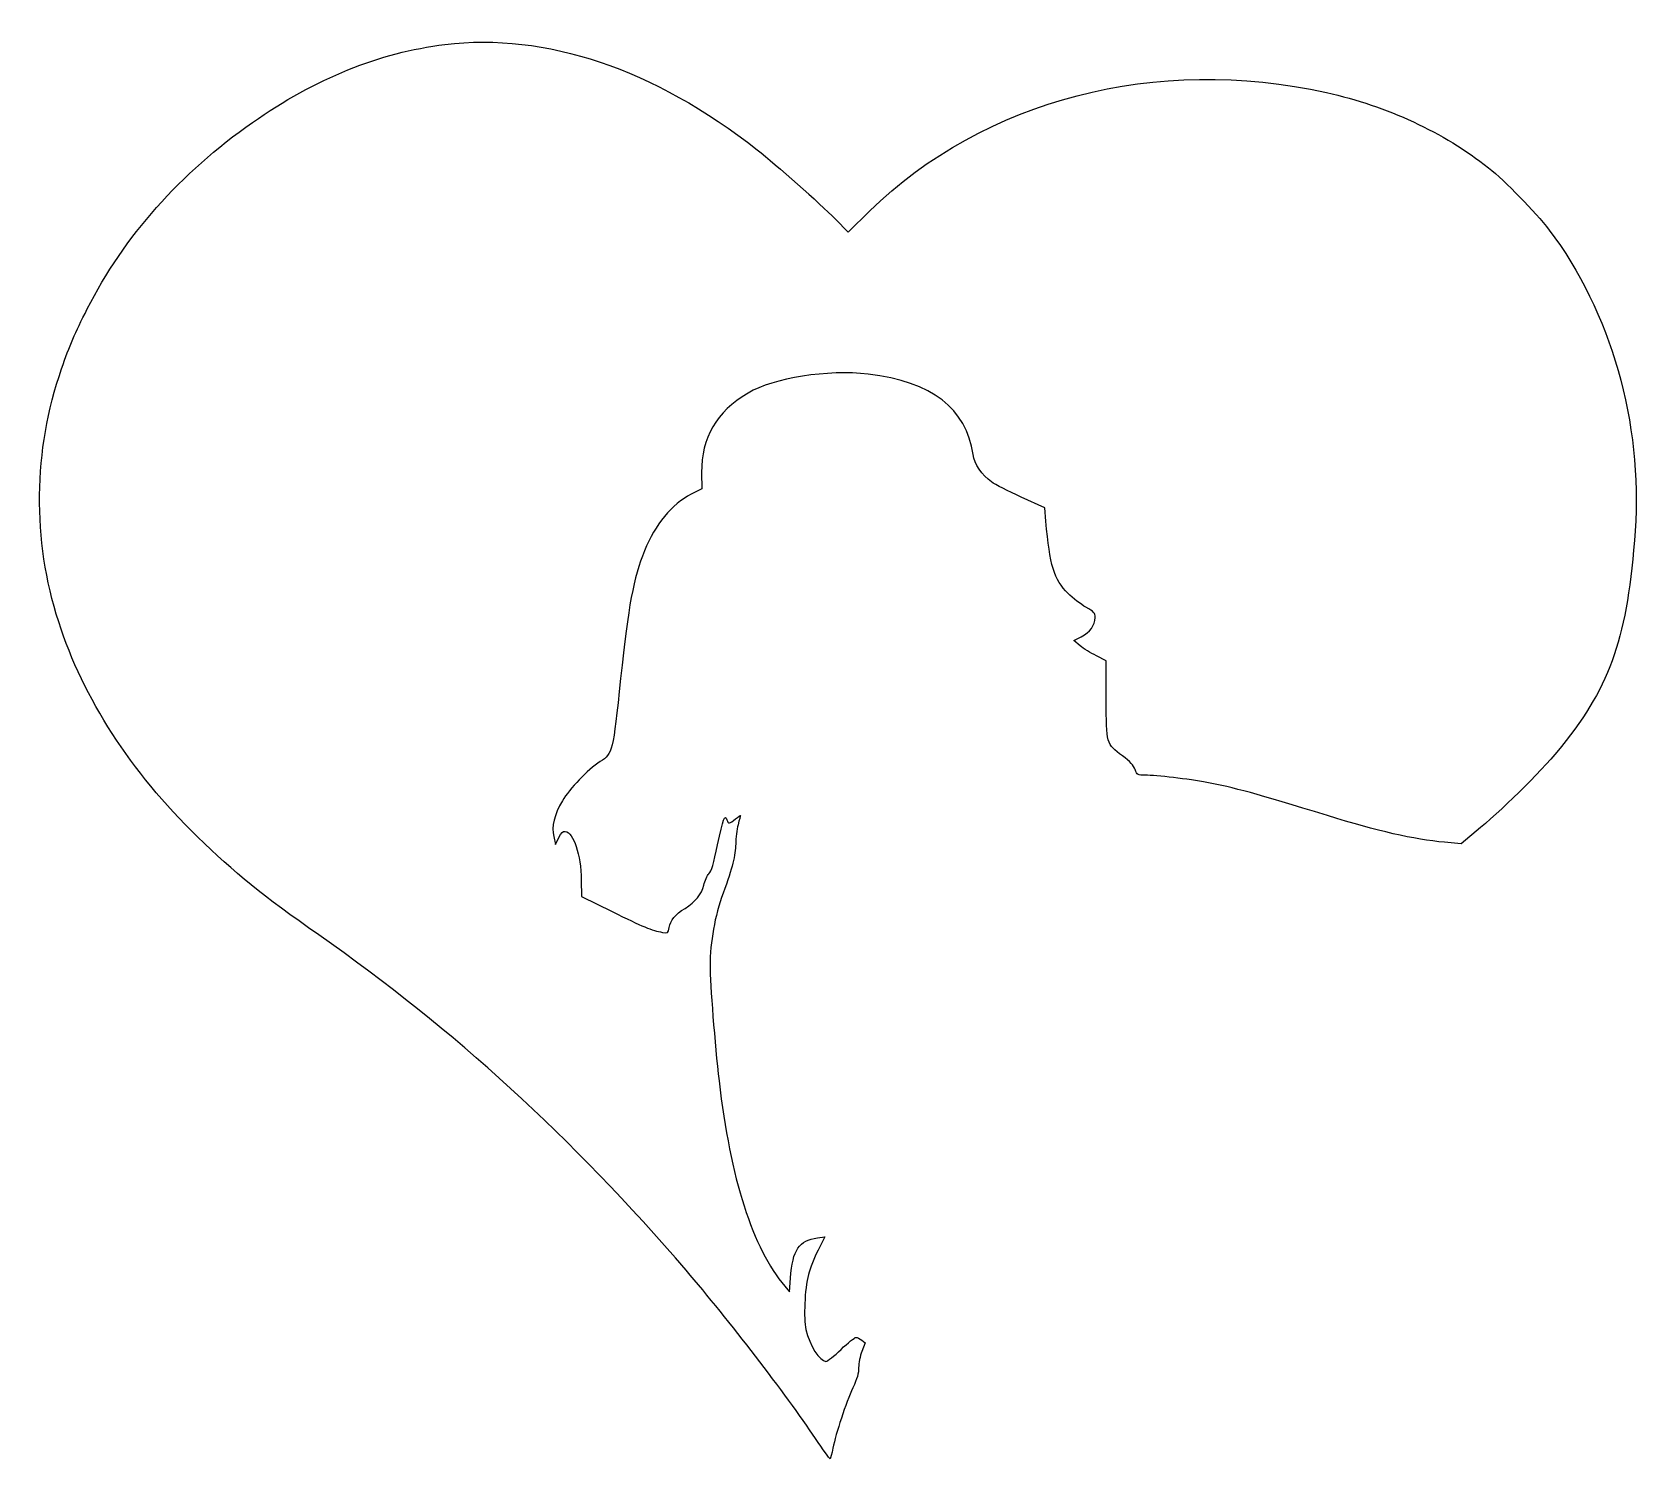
# Model space of a CAD drawing. Header units: centimetres. Extents: x -17.8 to 17.8, y -15.6 to 15.9.
import ezdxf

# ---------------------------------------------------------------- set-up
doc = ezdxf.new("R2010")
doc.units = ezdxf.units.CM
doc.header["$MEASUREMENT"] = 0
doc.layers.add('Layer 1', color=7, linetype='Continuous')

msp = doc.modelspace()

# ---------------------------------------------------------------- linework, layer by layer
at = {"layer": 'Layer 1'}
msp.add_open_spline([(-8.67833, 15.59278), (-10.12825, 15.41639), (-11.53936, 14.84489), (-12.9293, 13.87122), (-12.9293, 13.87122), (-14.52033, 12.75644), (-15.76916, 11.34533), (-16.57702, 9.7543), (-16.57702, 9.7543), (-16.85924, 9.20044), (-16.96155, 8.96408), (-17.14499, 8.43138), (-17.14499, 8.43138), (-17.77293, 6.61457), (-17.7941, 4.65666), (-17.20849, 2.83985), (-17.20849, 2.83985), (-16.65816, 1.13241), (-15.6351, -0.44804), (-14.14285, -1.90854), (-14.14285, -1.90854), (-13.32793, -2.70229), (-12.69999, -3.21029), (-11.46527, -4.0746), (-11.46527, -4.0746), (-8.45608, -6.18421), (-5.8808, -8.53724), (-3.35138, -11.48293), (-3.35138, -11.48293), (-2.41299, -12.57654), (-1.1571, -14.2099), (-0.49388, -15.19768), (-0.49388, -15.19768), (-0.32807, -15.4411), (-0.18344, -15.64218), (-0.17285, -15.64571), (-0.17285, -15.64571), (-0.16227, -15.64571), (-0.13404, -15.53988), (-0.10935, -15.40935), (-0.10935, -15.40935), (-0.04585, -15.08479), (0.1764, -14.41099), (0.33162, -14.07585), (0.33162, -14.07585), (0.42334, -13.88182), (0.45862, -13.75129), (0.45862, -13.63135), (0.45862, -13.63135), (0.45862, -13.5361), (0.49037, -13.37735), (0.52918, -13.27504), (0.52918, -13.27504), (0.52918, -13.27504), (0.59974, -13.08807), (0.59974, -13.08807), (0.59974, -13.08807), (0.59974, -13.08807), (0.52566, -13.0281), (0.52566, -13.0281), (0.52566, -13.0281), (0.48333, -12.99282), (0.42688, -12.9646), (0.39866, -12.9646), (0.39866, -12.9646), (0.37044, -12.9646), (0.22227, -13.08454), (0.07058, -13.22918), (0.07058, -13.22918), (-0.08111, -13.37382), (-0.23281, -13.49376), (-0.26456, -13.49376), (-0.26456, -13.49376), (-0.40214, -13.49376), (-0.62439, -13.14098), (-0.70553, -12.79173), (-0.70553, -12.79173), (-0.76197, -12.54479), (-0.73375, -11.90273), (-0.65261, -11.57465), (-0.65261, -11.57465), (-0.61733, -11.44412), (-0.52208, -11.20071), (-0.43742, -11.03843), (-0.43742, -11.03843), (-0.43742, -11.03843), (-0.28925, -10.74562), (-0.28925, -10.74562), (-0.28925, -10.74562), (-0.28925, -10.74562), (-0.45153, -10.76679), (-0.45153, -10.76679), (-0.45153, -10.76679), (-0.86075, -10.81971), (-0.99834, -11.02432), (-1.04772, -11.65579), (-1.04772, -11.65579), (-1.04772, -11.65579), (-1.06889, -11.95565), (-1.06889, -11.95565), (-1.06889, -11.95565), (-1.06889, -11.95565), (-1.1712, -11.83218), (-1.1712, -11.83218), (-1.1712, -11.83218), (-1.88028, -11.00315), (-2.3777, -9.45093), (-2.62464, -7.29899), (-2.62464, -7.29899), (-2.71989, -6.49818), (-2.8222, -5.1541), (-2.8222, -4.75193), (-2.8222, -4.75193), (-2.8222, -4.23335), (-2.71989, -3.65479), (-2.53645, -3.15385), (-2.53645, -3.15385), (-2.32478, -2.57529), (-2.26128, -2.32482), (-2.25776, -2.06377), (-2.25776, -2.06377), (-2.25776, -1.93677), (-2.23307, -1.74627), (-2.20484, -1.64044), (-2.20484, -1.64044), (-2.17662, -1.53461), (-2.15192, -1.43936), (-2.15192, -1.43583), (-2.15192, -1.43583), (-2.15192, -1.42877), (-2.20131, -1.46405), (-2.26128, -1.51344), (-2.26128, -1.51344), (-2.39181, -1.6228), (-2.42356, -1.62633), (-2.45178, -1.53108), (-2.45178, -1.53108), (-2.49411, -1.40055), (-2.53292, -1.50639), (-2.65639, -2.08494), (-2.65639, -2.08494), (-2.74106, -2.49416), (-2.79397, -2.67055), (-2.84689, -2.72347), (-2.84689, -2.72347), (-2.8857, -2.76228), (-2.93861, -2.87869), (-2.96331, -2.97747), (-2.96331, -2.97747), (-3.0127, -3.18208), (-3.14323, -3.34436), (-3.37606, -3.489), (-3.37606, -3.489), (-3.58773, -3.61953), (-3.70414, -3.75711), (-3.72884, -3.90881), (-3.72884, -3.90881), (-3.75001, -4.03934), (-3.75001, -4.03934), (-3.87701, -4.01817), (-3.87701, -4.01817), (-4.10984, -3.97584), (-4.3074, -3.8947), (-4.98826, -3.55956), (-4.98826, -3.55956), (-4.98826, -3.55956), (-5.66207, -3.22795), (-5.66207, -3.22795), (-5.66207, -3.22795), (-5.66207, -3.22795), (-5.66913, -2.86812), (-5.66913, -2.86812), (-5.66913, -2.86812), (-5.67619, -2.29662), (-5.83494, -1.81684), (-6.02191, -1.78862), (-6.02191, -1.78862), (-6.07483, -1.78156), (-6.1101, -1.81331), (-6.16302, -1.9262), (-6.16302, -1.9262), (-6.16302, -1.9262), (-6.23358, -2.07789), (-6.23358, -2.07789), (-6.23358, -2.07789), (-6.23358, -2.07789), (-6.27591, -1.9015), (-6.27591, -1.9015), (-6.27591, -1.9015), (-6.32883, -1.67925), (-6.26533, -1.42525), (-6.08188, -1.11128), (-6.08188, -1.11128), (-5.92666, -0.84317), (-5.52802, -0.43042), (-5.24932, -0.24697), (-5.24932, -0.24697), (-4.97415, -0.06705), (-4.97063, -0.04236), (-4.79776, 1.58747), (-4.79776, 1.58747), (-4.6249, 3.22436), (-4.51907, 3.79233), (-4.27212, 4.40969), (-4.27212, 4.40969), (-4.03929, 4.99177), (-3.66887, 5.4398), (-3.23848, 5.66205), (-3.23848, 5.66205), (-3.23848, 5.66205), (-3.00565, 5.78199), (-3.00565, 5.78199), (-3.00565, 5.78199), (-3.00565, 5.78199), (-3.00918, 6.1383), (-3.00918, 6.1383), (-3.00918, 6.1383), (-3.01271, 6.91441), (-2.69168, 7.46827), (-1.9826, 7.89513), (-1.9826, 7.89513), (-1.43227, 8.22674), (-0.21518, 8.41724), (0.67029, 8.31141), (0.67029, 8.31141), (2.07787, 8.14208), (2.83987, 7.55647), (2.98451, 6.53341), (2.98451, 6.53341), (3.01273, 6.33585), (3.18559, 6.08185), (3.39373, 5.93016), (3.39373, 5.93016), (3.47134, 5.87372), (3.76415, 5.72555), (4.0499, 5.59502), (4.0499, 5.59502), (4.0499, 5.59502), (4.56848, 5.35866), (4.56848, 5.35866), (4.56848, 5.35866), (4.56848, 5.35866), (4.59317, 5.06233), (4.59317, 5.06233), (4.59317, 5.06233), (4.67784, 4.09219), (4.77661, 3.77469), (5.08, 3.4713), (5.08, 3.4713), (5.18936, 3.36547), (5.36928, 3.22436), (5.47864, 3.16438), (5.47864, 3.16438), (5.65856, 3.06207), (5.67972, 3.03738), (5.67972, 2.93507), (5.67972, 2.93507), (5.67972, 2.76926), (5.5633, 2.60699), (5.37633, 2.51174), (5.37633, 2.51174), (5.37633, 2.51174), (5.21405, 2.42707), (5.21405, 2.42707), (5.21405, 2.42707), (5.21405, 2.42707), (5.34811, 2.31418), (5.34811, 2.31418), (5.34811, 2.31418), (5.42572, 2.25421), (5.58447, 2.1519), (5.70794, 2.09193), (5.70794, 2.09193), (5.70794, 2.09193), (5.92666, 1.98257), (5.92666, 1.98257), (5.92666, 1.98257), (5.92666, 1.98257), (5.92666, 1.13238), (5.92666, 1.13238), (5.92666, 1.13238), (5.92666, 0.13755), (5.92313, 0.15166), (6.28649, -0.11998), (6.28649, -0.11998), (6.44877, -0.24345), (6.53343, -0.33517), (6.56518, -0.42337), (6.56518, -0.42337), (6.61104, -0.54331), (6.6181, -0.54684), (6.79096, -0.54684), (6.79096, -0.54684), (7.02027, -0.54684), (7.76463, -0.63503), (8.14915, -0.70559), (8.14915, -0.70559), (8.74182, -0.81848), (9.22865, -0.95253), (10.81262, -1.43937), (10.81262, -1.43937), (11.91329, -1.78156), (12.72115, -1.96501), (13.39848, -2.02851), (13.39848, -2.02851), (13.39848, -2.02851), (13.76537, -2.06379), (13.76537, -2.06379), (13.76537, -2.06379), (13.76537, -2.06379), (14.19223, -1.70396), (14.19223, -1.70396), (14.19223, -1.70396), (14.74962, -1.23829), (15.6492, -0.33871), (15.98434, 0.08815), (15.98434, 0.08815), (17.09206, 1.48868), (17.43426, 2.50115), (17.60712, 4.85065), (17.60712, 4.85065), (17.77645, 7.22484), (17.06737, 9.7084), (15.70918, 11.49346), (15.70918, 11.49346), (15.39521, 11.90268), (14.74257, 12.57296), (14.36862, 12.86929), (14.36862, 12.86929), (13.37379, 13.65598), (12.13554, 14.23101), (10.79145, 14.53087), (10.79145, 14.53087), (7.03789, 15.36695), (3.22437, 14.37918), (0.70201, 11.91679), (0.70201, 11.91679), (0.70201, 11.91679), (0.22576, 11.45112), (0.22576, 11.45112), (0.22576, 11.45112), (0.22576, 11.45112), (-0.05646, 11.73334), (-0.05646, 11.73334), (-0.05646, 11.73334), (-0.40571, 12.08965), (-1.35821, 12.93631), (-1.78154, 13.26792), (-1.78154, 13.26792), (-4.06754, 15.06003), (-6.45232, 15.86436), (-8.67835, 15.59273), (-8.67835, 15.59273), (-8.67835, 15.59273), (-8.67833, 15.59278), (-8.67833, 15.59278)], degree=3, knots=[0, 0, 0, 0, 0.01111111, 0.01111111, 0.01111111, 0.01111111, 0.02222222, 0.02222222, 0.02222222, 0.02222222, 0.03333333, 0.03333333, 0.03333333, 0.03333333, 0.04444444, 0.04444444, 0.04444444, 0.04444444, 0.05555556, 0.05555556, 0.05555556, 0.05555556, 0.06666667, 0.06666667, 0.06666667, 0.06666667, 0.07777778, 0.07777778, 0.07777778, 0.07777778, 0.08888889, 0.08888889, 0.08888889, 0.08888889, 0.1, 0.1, 0.1, 0.1, 0.11111111, 0.11111111, 0.11111111, 0.11111111, 0.12222222, 0.12222222, 0.12222222, 0.12222222, 0.13333333, 0.13333333, 0.13333333, 0.13333333, 0.14444444, 0.14444444, 0.14444444, 0.14444444, 0.15555556, 0.15555556, 0.15555556, 0.15555556, 0.16666667, 0.16666667, 0.16666667, 0.16666667, 0.17777778, 0.17777778, 0.17777778, 0.17777778, 0.18888889, 0.18888889, 0.18888889, 0.18888889, 0.2, 0.2, 0.2, 0.2, 0.21111111, 0.21111111, 0.21111111, 0.21111111, 0.22222222, 0.22222222, 0.22222222, 0.22222222, 0.23333333, 0.23333333, 0.23333333, 0.23333333, 0.24444444, 0.24444444, 0.24444444, 0.24444444, 0.25555556, 0.25555556, 0.25555556, 0.25555556, 0.26666667, 0.26666667, 0.26666667, 0.26666667, 0.27777778, 0.27777778, 0.27777778, 0.27777778, 0.28888889, 0.28888889, 0.28888889, 0.28888889, 0.3, 0.3, 0.3, 0.3, 0.31111111, 0.31111111, 0.31111111, 0.31111111, 0.32222222, 0.32222222, 0.32222222, 0.32222222, 0.33333333, 0.33333333, 0.33333333, 0.33333333, 0.34444444, 0.34444444, 0.34444444, 0.34444444, 0.35555556, 0.35555556, 0.35555556, 0.35555556, 0.36666667, 0.36666667, 0.36666667, 0.36666667, 0.37777778, 0.37777778, 0.37777778, 0.37777778, 0.38888889, 0.38888889, 0.38888889, 0.38888889, 0.4, 0.4, 0.4, 0.4, 0.41111111, 0.41111111, 0.41111111, 0.41111111, 0.42222222, 0.42222222, 0.42222222, 0.42222222, 0.43333333, 0.43333333, 0.43333333, 0.43333333, 0.44444444, 0.44444444, 0.44444444, 0.44444444, 0.45555556, 0.45555556, 0.45555556, 0.45555556, 0.46666667, 0.46666667, 0.46666667, 0.46666667, 0.47777778, 0.47777778, 0.47777778, 0.47777778, 0.48888889, 0.48888889, 0.48888889, 0.48888889, 0.5, 0.5, 0.5, 0.5, 0.51111111, 0.51111111, 0.51111111, 0.51111111, 0.52222222, 0.52222222, 0.52222222, 0.52222222, 0.53333333, 0.53333333, 0.53333333, 0.53333333, 0.54444444, 0.54444444, 0.54444444, 0.54444444, 0.55555556, 0.55555556, 0.55555556, 0.55555556, 0.56666667, 0.56666667, 0.56666667, 0.56666667, 0.57777778, 0.57777778, 0.57777778, 0.57777778, 0.58888889, 0.58888889, 0.58888889, 0.58888889, 0.6, 0.6, 0.6, 0.6, 0.61111111, 0.61111111, 0.61111111, 0.61111111, 0.62222222, 0.62222222, 0.62222222, 0.62222222, 0.63333333, 0.63333333, 0.63333333, 0.63333333, 0.64444444, 0.64444444, 0.64444444, 0.64444444, 0.65555556, 0.65555556, 0.65555556, 0.65555556, 0.66666667, 0.66666667, 0.66666667, 0.66666667, 0.67777778, 0.67777778, 0.67777778, 0.67777778, 0.68888889, 0.68888889, 0.68888889, 0.68888889, 0.7, 0.7, 0.7, 0.7, 0.71111111, 0.71111111, 0.71111111, 0.71111111, 0.72222222, 0.72222222, 0.72222222, 0.72222222, 0.73333333, 0.73333333, 0.73333333, 0.73333333, 0.74444444, 0.74444444, 0.74444444, 0.74444444, 0.75555556, 0.75555556, 0.75555556, 0.75555556, 0.76666667, 0.76666667, 0.76666667, 0.76666667, 0.77777778, 0.77777778, 0.77777778, 0.77777778, 0.78888889, 0.78888889, 0.78888889, 0.78888889, 0.8, 0.8, 0.8, 0.8, 0.81111111, 0.81111111, 0.81111111, 0.81111111, 0.82222222, 0.82222222, 0.82222222, 0.82222222, 0.83333333, 0.83333333, 0.83333333, 0.83333333, 0.84444444, 0.84444444, 0.84444444, 0.84444444, 0.85555556, 0.85555556, 0.85555556, 0.85555556, 0.86666667, 0.86666667, 0.86666667, 0.86666667, 0.87777778, 0.87777778, 0.87777778, 0.87777778, 0.88888889, 0.88888889, 0.88888889, 0.88888889, 0.9, 0.9, 0.9, 0.9, 0.91111111, 0.91111111, 0.91111111, 0.91111111, 0.92222222, 0.92222222, 0.92222222, 0.92222222, 0.93333333, 0.93333333, 0.93333333, 0.93333333, 0.94444444, 0.94444444, 0.94444444, 0.94444444, 0.95555556, 0.95555556, 0.95555556, 0.95555556, 0.96666667, 0.96666667, 0.96666667, 0.96666667, 0.97777778, 0.97777778, 0.97777778, 0.97777778, 1, 1, 1, 1], dxfattribs=at)

doc.saveas('drawing.dxf')
